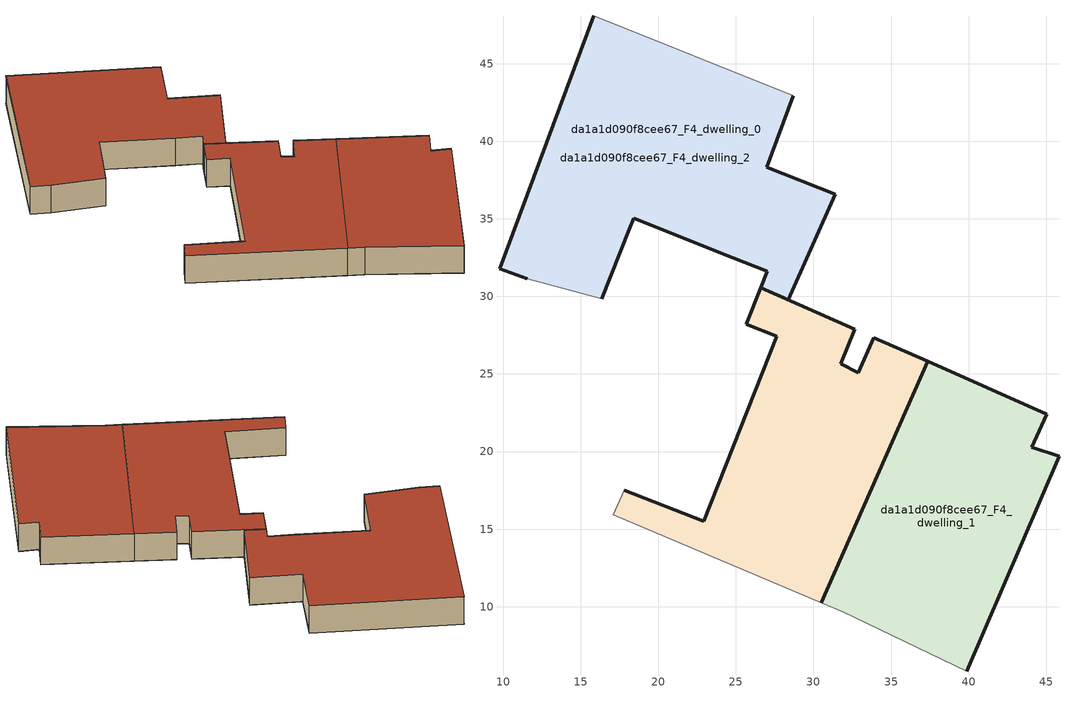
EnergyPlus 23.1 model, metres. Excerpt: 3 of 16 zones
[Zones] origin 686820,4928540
da1a1d090f8cee67_F4_dwelling_0
 floor outside (EU_floor_Construction): 30.51,10.27 37.38,25.81 33.89,27.35 32.89,25.08 31.76,25.66 32.68,27.89 28.38,29.78 26.61,30.57 25.68,28.2 27.64,27.43 22.93,15.49 17.81,17.51 17.09,15.91 z12; 28.38,29.78 31.39,36.59 26.98,38.31 28.71,42.94 15.85,48.08 9.77,31.79 11.57,31.12 16.35,29.84 18.13,34.31 18.43,35.04 24.8,32.49 27.03,31.6 26.61,30.57 z12
 wall outside (EU_wall_Construction): 17.81,17.51 22.93,15.49 27.64,27.43 25.68,28.2 26.61,30.57 32.68,27.89 31.77,25.66 32.89,25.08 33.89,27.35 37.38,25.81 30.51,10.27 z12:15
 wall adiabatic (EU_wall_Construction): 30.51,10.27 17.09,15.91 17.81,17.51 z12:15
 roof outside (EU_roof_Construction): 33.89,27.35 37.38,25.81 30.51,10.27 17.09,15.91 17.81,17.51 22.93,15.49 27.64,27.43 25.68,28.2 26.61,30.57 28.38,29.78 32.68,27.89 31.76,25.66 32.89,25.08 z15; 28.71,42.94 26.98,38.31 31.39,36.59 28.38,29.78 26.61,30.57 27.03,31.6 24.8,32.49 18.43,35.04 18.13,34.31 16.35,29.84 11.57,31.12 9.77,31.79 15.85,48.08 z15
da1a1d090f8cee67_F4_dwelling_1
 floor to da1a1d090f8cee67_F3_dwelling_1 (EU_floor_Construction): 39.87,5.84 45.83,19.69 44.08,20.27 45.04,22.42 37.38,25.81 30.51,10.27 31.9,9.68 z12
 wall outside (EU_wall_Construction): 30.51,10.27 37.38,25.81 45.05,22.42 44.08,20.27 45.83,19.69 39.87,5.84 z12:15
 wall adiabatic (EU_wall_Construction): 39.87,5.84 31.9,9.68 30.51,10.27 z12:15
 roof outside (EU_roof_Construction): 45.05,22.42 44.08,20.27 45.83,19.69 39.87,5.84 31.9,9.68 30.51,10.27 37.38,25.81 z15
da1a1d090f8cee67_F4_dwelling_2
 floor to da1a1d090f8cee67_F3_dwelling_2 (EU_floor_Construction): 28.71,42.94 26.98,38.31 31.39,36.59 28.38,29.78 26.61,30.57 27.03,31.6 24.8,32.49 18.43,35.04 18.13,34.31 16.35,29.84 11.57,31.12 9.77,31.79 15.85,48.08 z12; 33.89,27.35 37.38,25.81 30.51,10.27 17.09,15.91 17.81,17.51 22.93,15.49 27.64,27.43 25.68,28.2 26.61,30.57 28.38,29.78 32.68,27.89 31.76,25.66 32.89,25.08 z12
 wall outside (EU_wall_Construction): 28.71,42.94 26.98,38.31 31.39,36.59 28.38,29.78 26.61,30.57 27.03,31.6 24.8,32.49 18.43,35.04 18.14,34.31 16.35,29.84 / 11.57,31.12 9.77,31.79 15.85,48.08 z12:15
 wall adiabatic (EU_wall_Construction): 15.85,48.08 28.71,42.94 / 16.35,29.84 11.57,31.12 z12:15
 roof outside (EU_roof_Construction): 33.89,27.35 37.38,25.81 30.51,10.27 17.09,15.91 17.81,17.51 22.93,15.49 27.64,27.43 25.68,28.2 26.61,30.57 28.38,29.78 32.68,27.89 31.76,25.66 32.89,25.08 z15; 28.71,42.94 26.98,38.31 31.39,36.59 28.38,29.78 26.61,30.57 27.03,31.6 24.8,32.49 18.43,35.04 18.13,34.31 16.35,29.84 11.57,31.12 9.77,31.79 15.85,48.08 z15
[Building]
EU S2 Campaign: North Axis=0; Terrain=City; Solar Distribution=FullExterior
[Site:Location]
Bologna: Latitude=44.5; Longitude=11.25; Time Zone=1; Elevation=37
[SizingPeriod:WeatherFileDays]
AnnualSizingPeriod: Begin Month=1; Begin Day of Month=1; End Month=12; End Day of Month=31; Day of Week for Start Day=Monday; Use Weather File Daylight Saving Period=No; Use Weather File Rain and Snow Indicators=No
[MATERIAL]
EU_InternalMass_Material: Roughness=MediumRough; Thickness=0.1; Conductivity=1; Density=1800; Specific Heat=900; Thermal Absorptance=0.9; Solar Absorptance=0.7; Visible Absorptance=0.7
[MATERIAL:NOMASS] Roughness=MediumRough; Thermal Absorptance=0.9; Solar Absorptance=0.7; Visible Absorptance=0.7
Name | Thermal Resistance
EU_wall_NoMass | 0.905828
EU_roof_NoMass | 0.37593
EU_floor_NoMass | 0.67114
[CONSTRUCTION]
EU_wall_Construction: EU_wall_NoMass
EU_roof_Construction: EU_roof_NoMass
EU_floor_Construction: EU_floor_NoMass
EU_InternalMass_Construction: EU_InternalMass_Material
[ZONE] Type=1; Multiplier=1; Ceiling Height=autocalculate; Floor Area=autocalculate; Part of Total Floor Area=Yes
Name | Volume
da1a1d090f8cee67_F4_dwelling_0; da1a1d090f8cee67_F4_dwelling_2 | 1192.89
da1a1d090f8cee67_F4_dwelling_1 | 513.773
[INTERNALMASS] Construction=EU_InternalMass_Construction
Name | Zone or ZoneList | Surface Area
da1a1d090f8cee67_F4_dwelling_0_EU_InternalMass | da1a1d090f8cee67_F4_dwelling_0 | 342.521
da1a1d090f8cee67_F4_dwelling_1_EU_InternalMass | da1a1d090f8cee67_F4_dwelling_1 | 226.366
da1a1d090f8cee67_F4_dwelling_2_EU_InternalMass | da1a1d090f8cee67_F4_dwelling_2 | 189.644
[OTHEREQUIPMENT] Fuel Type=Electricity; Design Level Calculation Method=Watts/Area; Power per Zone Floor Area=1; Fraction Latent=0; Fraction Radiant=0; Fraction Lost=0; Carbon Dioxide Generation Rate=0; EndUse Subcategory=EU_Step8_InternalGains
Name | Zone or ZoneList or Space or SpaceList | Schedule
EU_Step8_InternalGain_da1a1d090f8cee67_F4_dwelling_0_f000 | da1a1d090f8cee67_F4_dwelling_0 | EU_Step8_GainSchedule_da1a1d090f8cee67_F4_dwelling_0_f000
EU_Step8_InternalGain_da1a1d090f8cee67_F4_dwelling_1_f000 | da1a1d090f8cee67_F4_dwelling_1 | EU_Step8_GainSchedule_da1a1d090f8cee67_F4_dwelling_1_f000
EU_Step8_InternalGain_da1a1d090f8cee67_F4_dwelling_2_f000 | da1a1d090f8cee67_F4_dwelling_2 | EU_Step8_GainSchedule_da1a1d090f8cee67_F4_dwelling_2_f000
[ZONEVENTILATION:DESIGNFLOWRATE] Schedule=EU_AlwaysOn; Design Flow Rate Calculation Method=AirChanges/Hour; Air Changes per Hour=0.73129; Ventilation Type=Natural; Fan Pressure Rise=0; Fan Total Efficiency=1; Constant Term Coefficient=1; Temperature Term Coefficient=0; Velocity Term Coefficient=0; Velocity Squared Term Coefficient=0; Minimum Indoor Temperature=-100; Maximum Indoor Temperature=100; Delta Temperature=-100; Minimum Outdoor Temperature=-100; Maximum Outdoor Temperature=100; Maximum Wind Speed=40
Name | Zone or ZoneList or Space or SpaceList
EU_ConstantAir_da1a1d090f8cee67_F4_dwelling_0 | da1a1d090f8cee67_F4_dwelling_0
EU_ConstantAir_da1a1d090f8cee67_F4_dwelling_1 | da1a1d090f8cee67_F4_dwelling_1
EU_ConstantAir_da1a1d090f8cee67_F4_dwelling_2 | da1a1d090f8cee67_F4_dwelling_2
[HVACTEMPLATE:THERMOSTAT] Constant Heating Setpoint=20; Constant Cooling Setpoint=50
EU_HeatOnly_da1a1d090f8cee67_F3_dwelling_0; EU_HeatOnly_da1a1d090f8cee67_F3_dwelling_1; EU_HeatOnly_da1a1d090f8cee67_F3_dwelling_2; EU_HeatOnly_da1a1d090f8cee67_F4_dwelling_0; EU_HeatOnly_da1a1d090f8cee67_F4_dwelling_1; EU_HeatOnly_da1a1d090f8cee67_F4_dwelling_2
[HVACTEMPLATE:ZONE:IDEALLOADSAIRSYSTEM] System Availability Schedule=EU_AlwaysOn; Maximum Heating Supply Air Temperature=50; Minimum Cooling Supply Air Temperature=13; Maximum Heating Supply Air Humidity Ratio=0.0156; Minimum Cooling Supply Air Humidity Ratio=0.0077; Heating Limit=NoLimit; Cooling Limit=NoLimit; Heating Availability Schedule=EU_AlwaysOn; Cooling Availability Schedule=EU_CoolingOff; Dehumidification Control Type=ConstantSensibleHeatRatio; Cooling Sensible Heat Ratio=0.7; Dehumidification Setpoint=60; Humidification Control Type=None; Humidification Setpoint=30; Outdoor Air Method=None; Outdoor Air Flow Rate per Person=0.00944; Outdoor Air Flow Rate per Zone Floor Area=0; Outdoor Air Flow Rate per Zone=0; Demand Controlled Ventilation Type=None; Outdoor Air Economizer Type=NoEconomizer; Heat Recovery Type=None; Sensible Heat Recovery Effectiveness=0.7; Latent Heat Recovery Effectiveness=0.65
Name | Template Thermostat
da1a1d090f8cee67_F4_dwelling_0 | EU_HeatOnly_da1a1d090f8cee67_F4_dwelling_0
da1a1d090f8cee67_F4_dwelling_1 | EU_HeatOnly_da1a1d090f8cee67_F4_dwelling_1
da1a1d090f8cee67_F4_dwelling_2 | EU_HeatOnly_da1a1d090f8cee67_F4_dwelling_2
[SIZING:ZONE] Zone Cooling Design Supply Air Temperature Input Method=SupplyAirTemperature; Zone Cooling Design Supply Air Temperature=13; Zone Heating Design Supply Air Temperature Input Method=SupplyAirTemperature; Zone Heating Design Supply Air Temperature=50; Zone Cooling Design Supply Air Humidity Ratio=0.008; Zone Heating Design Supply Air Humidity Ratio=0.008; Cooling Design Air Flow Method=DesignDay; Cooling Design Air Flow Rate=0; Cooling Minimum Air Flow per Zone Floor Area=0.000762; Cooling Minimum Air Flow=0; Cooling Minimum Air Flow Fraction=0.2; Heating Design Air Flow Method=DesignDay; Heating Design Air Flow Rate=0; Heating Maximum Air Flow per Zone Floor Area=0.002032; Heating Maximum Air Flow=0.141576; Heating Maximum Air Flow Fraction=0.3; Account for Dedicated Outdoor Air System=No; Dedicated Outdoor Air System Control Strategy=NeutralSupplyAir; Dedicated Outdoor Air Low Setpoint Temperature for Design=autosize; Dedicated Outdoor Air High Setpoint Temperature for Design=autosize; Zone Load Sizing Method=Sensible Load Only No Latent Load; Zone Latent Cooling Design Supply Air Humidity Ratio Input Method=HumidityRatioDifference; Zone Cooling Design Supply Air Humidity Ratio Difference=0.005; Zone Latent Heating Design Supply Air Humidity Ratio Input Method=HumidityRatioDifference; Zone Humidification Design Supply Air Humidity Ratio Difference=0.005
da1a1d090f8cee67_F4_dwelling_0; da1a1d090f8cee67_F4_dwelling_1; da1a1d090f8cee67_F4_dwelling_2
[SCHEDULE:CONSTANT]
Name | Hourly Value
EU_AlwaysOn | 1
EU_CoolingOff | 0
[SCHEDULE:FILE] Column Number=1; Rows to Skip at Top=0; Number of Hours of Data=8760; Column Separator=Comma; Interpolate to Timestep=No; Minutes per Item=60; Adjust Schedule for Daylight Savings=Yes
Name | File
EU_Step8_GainSchedule_da1a1d090f8cee67_F4_dwelling_0_f000 | ../../schedules/da1a1d090f8cee67/da1a1d090f8cee67_F4_dwelling_0_f000_gain.csv
EU_Step8_GainSchedule_da1a1d090f8cee67_F4_dwelling_1_f000 | ../../schedules/da1a1d090f8cee67/da1a1d090f8cee67_F4_dwelling_1_f000_gain.csv
EU_Step8_GainSchedule_da1a1d090f8cee67_F4_dwelling_2_f000 | ../../schedules/da1a1d090f8cee67/da1a1d090f8cee67_F4_dwelling_2_f000_gain.csv
